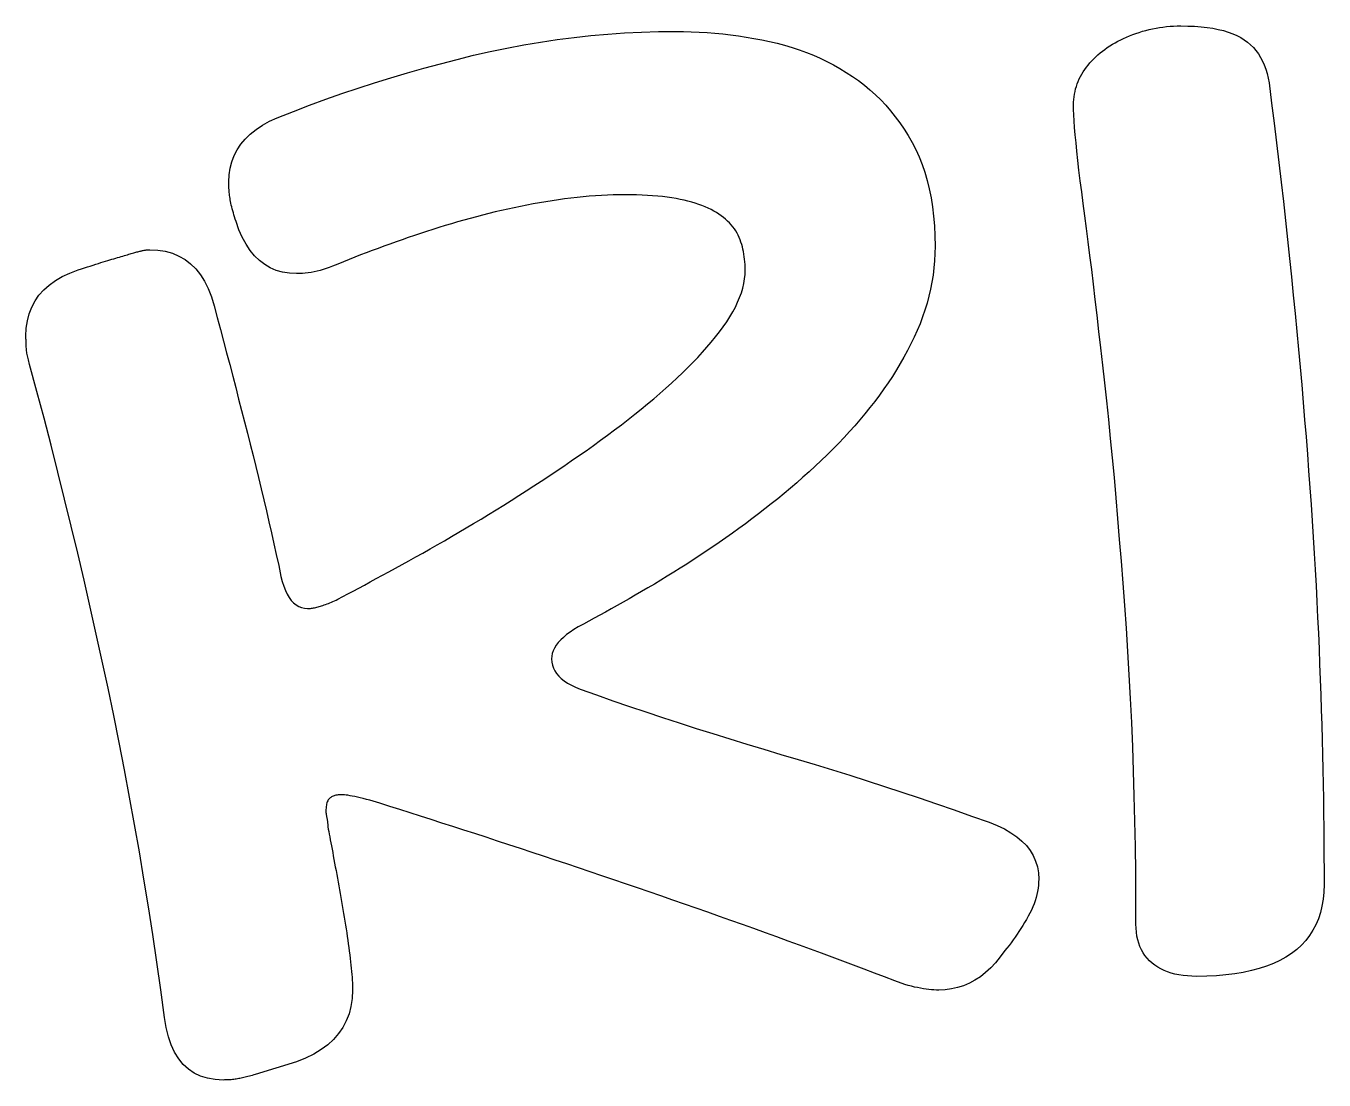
# Model space of a CAD drawing. Header units: millimetres. Extents: x 0 to 54.3, y 0.2 to 27.6.
# Drawn here: x 47.401 to 49.921, y 0.195 to 2.241 of the extents above; entities that cross this region are included whole.
import ezdxf

# ---------------------------------------------------------------- set-up
doc = ezdxf.new("R2010")
doc.units = ezdxf.units.MM

msp = doc.modelspace()

# ---------------------------------------------------------------- linework, layer by layer
for points in [[(47.9959, 1.7744), (47.9899, 1.7721), (47.984, 1.77), (47.9782, 1.7681), (47.9723, 1.7664), (47.9665, 1.765), (47.9607, 1.7637), (47.9549, 1.7626), (47.9492, 1.7617), (47.9434, 1.761), (47.9377, 1.7605), (47.9321, 1.7602), (47.9264, 1.7601), (47.9125, 1.7608), (47.8994, 1.7629), (47.887, 1.7665), (47.8754, 1.7714), (47.8645, 1.7777), (47.8543, 1.7855), (47.8449, 1.7946), (47.8362, 1.8052), (47.8283, 1.8172), (47.8211, 1.8306), (47.8146, 1.8454), (47.8089, 1.8616), (47.8075, 1.866), (47.8061, 1.8703), (47.8048, 1.8744), (47.8037, 1.8784), (47.8026, 1.8823), (47.8016, 1.8861), (47.8006, 1.8897), (47.7998, 1.8933), (47.7991, 1.8967), (47.7984, 1.8999), (47.7978, 1.9031), (47.7973, 1.9061), (47.7969, 1.9091), (47.7965, 1.9119), (47.7962, 1.9148), (47.7958, 1.9176), (47.7956, 1.9203), (47.7953, 1.923), (47.7951, 1.9257), (47.795, 1.9283), (47.7948, 1.9308), (47.7947, 1.9333), (47.7947, 1.9358), (47.7947, 1.9382), (47.7953, 1.9518), (47.7973, 1.9649), (47.8006, 1.9773), (47.8051, 1.9892), (47.811, 2.0005), (47.8183, 2.0112), (47.8268, 2.0213), (47.8366, 2.0307), (47.8477, 2.0396), (47.8602, 2.048), (47.874, 2.0557), (47.889, 2.0628), (47.9202, 2.0751), (47.9515, 2.0869), (47.9829, 2.0984), (48.0145, 2.1095), (48.0461, 2.1202), (48.0778, 2.1305), (48.1096, 2.1403), (48.1415, 2.1498), (48.1735, 2.1589), (48.2056, 2.1676), (48.2378, 2.176), (48.2701, 2.1839), (48.3024, 2.1913), (48.3348, 2.198), (48.3673, 2.2041), (48.3998, 2.2096), (48.4324, 2.2144), (48.465, 2.2186), (48.4977, 2.2221), (48.5304, 2.225), (48.5632, 2.2273), (48.596, 2.2289), (48.6289, 2.2298), (48.6618, 2.2302), (48.6772, 2.23), (48.6926, 2.2296), (48.7079, 2.2289), (48.7232, 2.228), (48.7385, 2.2268), (48.7537, 2.2253), (48.7689, 2.2235), (48.784, 2.2215), (48.7991, 2.2191), (48.8142, 2.2166), (48.8293, 2.2137), (48.8443, 2.2106), (48.8591, 2.2071), (48.8737, 2.2033), (48.8881, 2.199), (48.9021, 2.1944), (48.916, 2.1893), (48.9295, 2.1839), (48.9428, 2.178), (48.9559, 2.1718), (48.9686, 2.1652), (48.9811, 2.1582), (48.9934, 2.1507), (49.0054, 2.1429), (49.0171, 2.1347), (49.0284, 2.126), (49.0393, 2.1169), (49.0499, 2.1073), (49.0601, 2.0973), (49.07, 2.0868), (49.0794, 2.0759), (49.0885, 2.0646), (49.0972, 2.0528), (49.1056, 2.0405), (49.1135, 2.0279), (49.1211, 2.0147), (49.1283, 2.0011), (49.1347, 1.9869), (49.1406, 1.9721), (49.1459, 1.9568), (49.1505, 1.9408), (49.1545, 1.9244), (49.1579, 1.9073), (49.1607, 1.8897), (49.1629, 1.8715), (49.1644, 1.8527), (49.1653, 1.8334), (49.1657, 1.8135), (49.1654, 1.7993), (49.1647, 1.7852), (49.1635, 1.7712), (49.1618, 1.7573), (49.1596, 1.7435), (49.157, 1.7298), (49.1538, 1.7162), (49.1502, 1.7027), (49.1461, 1.6893), (49.1415, 1.676), (49.1365, 1.6628), (49.1309, 1.6497), (49.125, 1.6367), (49.1187, 1.6238), (49.1122, 1.611), (49.1053, 1.5983), (49.0981, 1.5857), (49.0906, 1.5732), (49.0829, 1.5607), (49.0747, 1.5484), (49.0663, 1.5362), (49.0576, 1.5241), (49.0486, 1.5121), (49.0392, 1.5002), (49.0296, 1.4883), (49.0198, 1.4766), (49.0097, 1.465), (48.9995, 1.4535), (48.989, 1.442), (48.9783, 1.4307), (48.9673, 1.4195), (48.9561, 1.4084), (48.9448, 1.3973), (48.9331, 1.3864), (48.9213, 1.3756), (48.9093, 1.3648), (48.8971, 1.3542), (48.8848, 1.3438), (48.8725, 1.3335), (48.8602, 1.3233), (48.8478, 1.3133), (48.8354, 1.3034), (48.8229, 1.2937), (48.8103, 1.2841), (48.7978, 1.2747), (48.7851, 1.2654), (48.7724, 1.2563), (48.7597, 1.2473), (48.7469, 1.2385), (48.7342, 1.2298), (48.7215, 1.2212), (48.7089, 1.2128), (48.6962, 1.2045), (48.6836, 1.1964), (48.671, 1.1883), (48.6584, 1.1805), (48.6459, 1.1727), (48.6333, 1.1651), (48.6208, 1.1576), (48.6084, 1.1503), (48.596, 1.1431), (48.5838, 1.1361), (48.5719, 1.1292), (48.5601, 1.1225), (48.5485, 1.1159), (48.5371, 1.1096), (48.526, 1.1033), (48.515, 1.0973), (48.5042, 1.0914), (48.4936, 1.0856), (48.4832, 1.08), (48.473, 1.0746), (48.4648, 1.0696), (48.4573, 1.0645), (48.4504, 1.0594), (48.4443, 1.0542), (48.439, 1.0491), (48.4343, 1.0439), (48.4304, 1.0387), (48.4271, 1.0335), (48.4246, 1.0282), (48.4228, 1.0229), (48.4218, 1.0176), (48.4214, 1.0123), (48.4218, 1.0062), (48.4229, 1.0003), (48.4248, 0.9946), (48.4275, 0.9891), (48.431, 0.9839), (48.4352, 0.9789), (48.4402, 0.9741), (48.4459, 0.9696), (48.4524, 0.9652), (48.4597, 0.9611), (48.4678, 0.9572), (48.4766, 0.9535), (48.5084, 0.9423), (48.5403, 0.9312), (48.5724, 0.9203), (48.6046, 0.9094), (48.6369, 0.8987), (48.6693, 0.8881), (48.7019, 0.8776), (48.7346, 0.8673), (48.7674, 0.8571), (48.8003, 0.847), (48.8334, 0.837), (48.8665, 0.8271), (48.8998, 0.8172), (48.9331, 0.8071), (48.9666, 0.7969), (49.0001, 0.7864), (49.0336, 0.7757), (49.0673, 0.7648), (49.101, 0.7537), (49.1348, 0.7424), (49.1687, 0.731), (49.2026, 0.7193), (49.2366, 0.7074), (49.2707, 0.6954), (49.2861, 0.6892), (49.3001, 0.6824), (49.3128, 0.6751), (49.3241, 0.6673), (49.3341, 0.6589), (49.3428, 0.65), (49.3502, 0.6405), (49.3562, 0.6305), (49.3608, 0.6199), (49.3642, 0.6088), (49.3662, 0.5972), (49.3669, 0.585), (49.3667, 0.579), (49.3663, 0.5731), (49.3656, 0.5671), (49.3646, 0.5611), (49.3633, 0.5551), (49.3617, 0.5491), (49.3599, 0.5431), (49.3578, 0.5371), (49.3553, 0.5311), (49.3526, 0.525), (49.3496, 0.5189), (49.3464, 0.5129), (49.3429, 0.5068), (49.3394, 0.5009), (49.3359, 0.495), (49.3322, 0.4892), (49.3285, 0.4835), (49.3248, 0.4779), (49.321, 0.4724), (49.3171, 0.467), (49.3132, 0.4616), (49.3092, 0.4564), (49.3051, 0.4512), (49.301, 0.4461), (49.2922, 0.4339), (49.2831, 0.4227), (49.2736, 0.4126), (49.2638, 0.4036), (49.2536, 0.3956), (49.2431, 0.3887), (49.2323, 0.3828), (49.221, 0.378), (49.2095, 0.3743), (49.1976, 0.3717), (49.1854, 0.3701), (49.1728, 0.3695), (49.1682, 0.3696), (49.1635, 0.3698), (49.1586, 0.3702), (49.1536, 0.3707), (49.1484, 0.3714), (49.143, 0.3722), (49.1374, 0.3732), (49.1316, 0.3743), (49.1257, 0.3755), (49.1196, 0.3769), (49.1133, 0.3785), (49.1069, 0.3802), (49.0875, 0.3877), (49.0678, 0.3951), (49.048, 0.4027), (49.0279, 0.4103), (49.0075, 0.4179), (48.9869, 0.4256), (48.9661, 0.4334), (48.9451, 0.4411), (48.9238, 0.449), (48.9023, 0.4569), (48.8805, 0.4648), (48.8585, 0.4728), (48.8364, 0.4808), (48.8142, 0.4888), (48.7919, 0.4968), (48.7695, 0.5047), (48.747, 0.5127), (48.7245, 0.5206), (48.7019, 0.5286), (48.6793, 0.5365), (48.6565, 0.5444), (48.6337, 0.5523), (48.6108, 0.5602), (48.5879, 0.5681), (48.5649, 0.5759), (48.542, 0.5837), (48.5192, 0.5914), (48.4964, 0.5991), (48.4737, 0.6068), (48.451, 0.6143), (48.4284, 0.6219), (48.4059, 0.6294), (48.3834, 0.6368), (48.361, 0.6442), (48.3386, 0.6516), (48.3163, 0.6589), (48.2942, 0.6661), (48.2724, 0.6732), (48.2508, 0.6802), (48.2295, 0.6871), (48.2085, 0.6938), (48.1877, 0.7005), (48.1672, 0.707), (48.147, 0.7135), (48.1271, 0.7198), (48.1074, 0.726), (48.088, 0.7321), (48.0689, 0.7381), (48.0622, 0.7398), (48.0559, 0.7414), (48.0501, 0.7428), (48.0445, 0.744), (48.0394, 0.7451), (48.0346, 0.7461), (48.0302, 0.7469), (48.0261, 0.7476), (48.0225, 0.7481), (48.0192, 0.7485), (48.0162, 0.7487), (48.0137, 0.7488), (48.0113, 0.7487), (48.0091, 0.7486), (48.0069, 0.7484), (48.0049, 0.7481), (48.0029, 0.7477), (48.001, 0.7472), (47.9992, 0.7467), (47.9974, 0.746), (47.9958, 0.7453), (47.9942, 0.7444), (47.9928, 0.7435), (47.9914, 0.7425), (47.9901, 0.7414), (47.989, 0.7401), (47.9879, 0.7386), (47.987, 0.7369), (47.9861, 0.735), (47.9854, 0.733), (47.9848, 0.7307), (47.9843, 0.7283), (47.9839, 0.7257), (47.9836, 0.7229), (47.9834, 0.7199), (47.9834, 0.7167), (47.9834, 0.7158), (47.9834, 0.7149), (47.9835, 0.7139), (47.9836, 0.7129), (47.9837, 0.7118), (47.9838, 0.7107), (47.984, 0.7096), (47.9842, 0.7084), (47.9844, 0.7072), (47.9846, 0.706), (47.9849, 0.7047), (47.9852, 0.7034), (47.9855, 0.702), (47.9857, 0.7007), (47.986, 0.6993), (47.9862, 0.6979), (47.9863, 0.6965), (47.9865, 0.6951), (47.9866, 0.6937), (47.9868, 0.6923), (47.9868, 0.6909), (47.9869, 0.6894), (47.9869, 0.6879), (47.987, 0.6865), (47.9879, 0.6819), (47.9888, 0.6771), (47.9898, 0.672), (47.9908, 0.6668), (47.9919, 0.6613), (47.993, 0.6555), (47.9941, 0.6495), (47.9953, 0.6433), (47.9965, 0.6369), (47.9977, 0.6302), (47.999, 0.6233), (48.0003, 0.6161), (48.0016, 0.6088), (48.003, 0.6015), (48.0043, 0.5942), (48.0056, 0.5868), (48.007, 0.5793), (48.0083, 0.5718), (48.0097, 0.5643), (48.011, 0.5568), (48.0123, 0.5492), (48.0137, 0.5416), (48.015, 0.5339), (48.0163, 0.5262), (48.0176, 0.5185), (48.0189, 0.5109), (48.0202, 0.5033), (48.0214, 0.4958), (48.0225, 0.4884), (48.0237, 0.481), (48.0248, 0.4737), (48.0258, 0.4665), (48.0268, 0.4593), (48.0278, 0.4521), (48.0288, 0.4451), (48.0297, 0.4381), (48.0305, 0.4312), (48.0313, 0.4246), (48.032, 0.4181), (48.0327, 0.4119), (48.0332, 0.4058), (48.0337, 0.4), (48.0341, 0.3944), (48.0344, 0.389), (48.0347, 0.3838), (48.0349, 0.3789), (48.035, 0.3741), (48.035, 0.3695), (48.0343, 0.3533), (48.032, 0.338), (48.0282, 0.3235), (48.023, 0.3098), (48.0162, 0.2969), (48.0079, 0.285), (47.9981, 0.2738), (47.9868, 0.2635), (47.9739, 0.254), (47.9596, 0.2454), (47.9438, 0.2376), (47.9264, 0.2306), (47.8463, 0.2057), (47.8434, 0.2048), (47.8405, 0.204), (47.8376, 0.2032), (47.8348, 0.2025), (47.8321, 0.2017), (47.8294, 0.201), (47.8267, 0.2004), (47.8241, 0.1998), (47.8216, 0.1992), (47.8191, 0.1987), (47.8166, 0.1982), (47.8142, 0.1977), (47.8119, 0.1973), (47.8094, 0.1969), (47.807, 0.1965), (47.8046, 0.1962), (47.8021, 0.1959), (47.7996, 0.1957), (47.797, 0.1955), (47.7945, 0.1953), (47.7919, 0.1952), (47.7893, 0.1951), (47.7866, 0.1951), (47.784, 0.195), (47.7682, 0.1959), (47.7536, 0.1984), (47.7401, 0.2026), (47.7278, 0.2085), (47.7166, 0.2161), (47.7065, 0.2253), (47.6976, 0.2362), (47.6898, 0.2488), (47.6832, 0.2631), (47.6776, 0.2791), (47.6733, 0.2968), (47.67, 0.3161), (47.6627, 0.3701), (47.6551, 0.4239), (47.6472, 0.4776), (47.6389, 0.5312), (47.6302, 0.5846), (47.6213, 0.6379), (47.612, 0.6911), (47.6024, 0.7442), (47.5924, 0.7972), (47.5821, 0.85), (47.5715, 0.9027), (47.5605, 0.9553), (47.5493, 1.0078), (47.5377, 1.0603), (47.526, 1.1128), (47.5139, 1.1652), (47.5016, 1.2176), (47.4891, 1.27), (47.4763, 1.3224), (47.4632, 1.3747), (47.4499, 1.427), (47.4363, 1.4793), (47.4224, 1.5316), (47.4083, 1.5838), (47.4074, 1.5868), (47.4066, 1.5896), (47.4059, 1.5925), (47.4052, 1.5952), (47.4046, 1.5979), (47.4041, 1.6005), (47.4036, 1.6031), (47.4031, 1.6056), (47.4028, 1.608), (47.4025, 1.6104), (47.4022, 1.6127), (47.4021, 1.615), (47.4019, 1.6172), (47.4018, 1.6194), (47.4017, 1.6215), (47.4016, 1.6236), (47.4015, 1.6257), (47.4014, 1.6277), (47.4013, 1.6297), (47.4013, 1.6316), (47.4012, 1.6335), (47.4012, 1.6354), (47.4012, 1.6372), (47.4012, 1.639), (47.4019, 1.6543), (47.404, 1.6688), (47.4075, 1.6824), (47.4124, 1.6952), (47.4188, 1.7072), (47.4265, 1.7183), (47.4357, 1.7285), (47.4463, 1.738), (47.4583, 1.7465), (47.4716, 1.7543), (47.4864, 1.7612), (47.5027, 1.7672), (47.5088, 1.7693), (47.5147, 1.7712), (47.5205, 1.7731), (47.5261, 1.7749), (47.5315, 1.7767), (47.5367, 1.7784), (47.5417, 1.78), (47.5466, 1.7815), (47.5512, 1.7829), (47.5557, 1.7843), (47.56, 1.7856), (47.5641, 1.7868), (47.568, 1.788), (47.5718, 1.7891), (47.5755, 1.7902), (47.5791, 1.7913), (47.5826, 1.7923), (47.5859, 1.7933), (47.5891, 1.7942), (47.5922, 1.7951), (47.5951, 1.796), (47.598, 1.7968), (47.6007, 1.7976), (47.6033, 1.7984), (47.6057, 1.7991), (47.6081, 1.7998), (47.6104, 1.8004), (47.6126, 1.8011), (47.6146, 1.8016), (47.6166, 1.8022), (47.6185, 1.8027), (47.6203, 1.8031), (47.6219, 1.8036), (47.6235, 1.804), (47.625, 1.8043), (47.6264, 1.8046), (47.6277, 1.8049), (47.629, 1.8052), (47.6304, 1.8054), (47.6316, 1.8056), (47.6329, 1.8058), (47.6342, 1.806), (47.6354, 1.8061), (47.6367, 1.8062), (47.6379, 1.8063), (47.6391, 1.8064), (47.6403, 1.8064), (47.6415, 1.8064), (47.6571, 1.8056), (47.6717, 1.8034), (47.6854, 1.7996), (47.6981, 1.7943), (47.7099, 1.7875), (47.7208, 1.7792), (47.7307, 1.7694), (47.7397, 1.7581), (47.7477, 1.7453), (47.7548, 1.731), (47.761, 1.7151), (47.7662, 1.6978), (47.7724, 1.6747), (47.7785, 1.6517), (47.7846, 1.6289), (47.7906, 1.6062), (47.7966, 1.5836), (47.8024, 1.5611), (47.8083, 1.5388), (47.814, 1.5166), (47.8198, 1.4945), (47.8254, 1.4725), (47.831, 1.4507), (47.8365, 1.4289), (47.8419, 1.4073), (47.8473, 1.3857), (47.8526, 1.3642), (47.8578, 1.3427), (47.8629, 1.3212), (47.8679, 1.2998), (47.8728, 1.2785), (47.8777, 1.2572), (47.8824, 1.236), (47.8871, 1.2148), (47.8917, 1.1936), (47.8961, 1.1725), (47.8987, 1.1626), (47.9015, 1.1535), (47.9047, 1.1453), (47.9082, 1.1379), (47.912, 1.1314), (47.9162, 1.1258), (47.9206, 1.121), (47.9254, 1.1171), (47.9305, 1.1141), (47.936, 1.112), (47.9417, 1.1107), (47.9478, 1.1102), (47.9496, 1.1103), (47.9514, 1.1103), (47.9533, 1.1105), (47.9553, 1.1107), (47.9573, 1.111), (47.9594, 1.1113), (47.9615, 1.1117), (47.9636, 1.1122), (47.9658, 1.1127), (47.9681, 1.1133), (47.9704, 1.114), (47.9727, 1.1147), (47.9751, 1.1154), (47.9776, 1.1163), (47.9802, 1.1172), (47.9828, 1.1181), (47.9855, 1.1192), (47.9883, 1.1202), (47.9911, 1.1214), (47.9941, 1.1226), (47.9971, 1.1239), (48.0002, 1.1252), (48.0033, 1.1266), (48.0065, 1.128), (48.0162, 1.1332), (48.0262, 1.1385), (48.0365, 1.1441), (48.0472, 1.1498), (48.0582, 1.1557), (48.0695, 1.1619), (48.0812, 1.1682), (48.0932, 1.1747), (48.1055, 1.1814), (48.1182, 1.1884), (48.1312, 1.1955), (48.1445, 1.2028), (48.1581, 1.2103), (48.1717, 1.2179), (48.1855, 1.2257), (48.1993, 1.2336), (48.2133, 1.2416), (48.2273, 1.2498), (48.2415, 1.2581), (48.2557, 1.2665), (48.2701, 1.2751), (48.2845, 1.2838), (48.299, 1.2926), (48.3137, 1.3016), (48.3284, 1.3107), (48.343, 1.3199), (48.3576, 1.3292), (48.3722, 1.3385), (48.3868, 1.348), (48.4014, 1.3575), (48.4159, 1.3671), (48.4304, 1.3768), (48.4449, 1.3866), (48.4593, 1.3965), (48.4738, 1.4064), (48.4882, 1.4165), (48.5024, 1.4266), (48.5165, 1.4366), (48.5302, 1.4467), (48.5438, 1.4568), (48.557, 1.4669), (48.5701, 1.477), (48.5829, 1.4871), (48.5954, 1.4972), (48.6077, 1.5073), (48.6197, 1.5174), (48.6315, 1.5275), (48.6431, 1.5375), (48.6543, 1.5476), (48.6652, 1.5577), (48.6757, 1.5677), (48.6859, 1.5777), (48.6957, 1.5877), (48.7052, 1.5976), (48.7143, 1.6076), (48.723, 1.6175), (48.7314, 1.6273), (48.7394, 1.6372), (48.7471, 1.647), (48.7544, 1.6568), (48.7612, 1.6666), (48.7674, 1.6762), (48.7731, 1.6858), (48.7781, 1.6952), (48.7825, 1.7046), (48.7864, 1.7138), (48.7897, 1.723), (48.7923, 1.732), (48.7944, 1.741), (48.7959, 1.7498), (48.7968, 1.7586), (48.7971, 1.7672), (48.797, 1.7725), (48.7968, 1.7778), (48.7965, 1.7829), (48.796, 1.788), (48.7954, 1.793), (48.7946, 1.7979), (48.7938, 1.8028), (48.7927, 1.8076), (48.7916, 1.8123), (48.7903, 1.8169), (48.7889, 1.8215), (48.7873, 1.826), (48.7855, 1.8304), (48.7836, 1.8347), (48.7813, 1.8389), (48.7789, 1.843), (48.7762, 1.847), (48.7733, 1.8509), (48.7701, 1.8547), (48.7667, 1.8584), (48.7631, 1.862), (48.7592, 1.8656), (48.7551, 1.869), (48.7508, 1.8723), (48.7462, 1.8755), (48.7414, 1.8786), (48.7363, 1.8815), (48.7309, 1.8843), (48.7253, 1.8871), (48.7194, 1.8896), (48.7133, 1.8921), (48.7069, 1.8944), (48.7002, 1.8967), (48.6933, 1.8987), (48.6861, 1.9007), (48.6787, 1.9025), (48.6709, 1.9043), (48.6629, 1.9058), (48.6545, 1.9072), (48.6457, 1.9085), (48.6367, 1.9096), (48.6273, 1.9106), (48.6175, 1.9114), (48.6075, 1.912), (48.5971, 1.9126), (48.5863, 1.9129), (48.5752, 1.9132), (48.5638, 1.9132), (48.5525, 1.9132), (48.5411, 1.9129), (48.5296, 1.9125), (48.518, 1.9119), (48.5064, 1.9112), (48.4946, 1.9103), (48.4828, 1.9093), (48.4709, 1.9081), (48.4588, 1.9067), (48.4467, 1.9052), (48.4346, 1.9035), (48.4223, 1.9017), (48.41, 1.8997), (48.3977, 1.8976), (48.3854, 1.8954), (48.3731, 1.8931), (48.3609, 1.8906), (48.3486, 1.8881), (48.3364, 1.8854), (48.3242, 1.8827), (48.312, 1.8798), (48.2998, 1.8768), (48.2876, 1.8737), (48.2754, 1.8705), (48.2632, 1.8672), (48.2511, 1.8638), (48.239, 1.8604), (48.2269, 1.8568), (48.2149, 1.8533), (48.2028, 1.8496), (48.1908, 1.8458), (48.1789, 1.842), (48.1669, 1.8381), (48.155, 1.8341), (48.1431, 1.8301), (48.1312, 1.826), (48.1194, 1.8218), (48.1076, 1.8176), (48.096, 1.8134), (48.0845, 1.8092), (48.0731, 1.8049), (48.0617, 1.8006), (48.0505, 1.7963), (48.0394, 1.792), (48.0284, 1.7876), (48.0174, 1.7832), (48.0066, 1.7788), (47.9959, 1.7744)], [(49.4345, 2.0877), (49.4346, 2.093), (49.435, 2.0983), (49.4355, 2.1035), (49.4363, 2.1086), (49.4373, 2.1137), (49.4385, 2.1187), (49.44, 2.1236), (49.4416, 2.1285), (49.4435, 2.1333), (49.4456, 2.138), (49.448, 2.1427), (49.4505, 2.1474), (49.4533, 2.1519), (49.4562, 2.1564), (49.4593, 2.1607), (49.4626, 2.165), (49.4661, 2.1691), (49.4697, 2.1732), (49.4735, 2.1771), (49.4774, 2.181), (49.4816, 2.1848), (49.4859, 2.1884), (49.4904, 2.192), (49.495, 2.1954), (49.4999, 2.1988), (49.5048, 2.202), (49.5099, 2.2052), (49.5151, 2.2082), (49.5205, 2.2111), (49.526, 2.2139), (49.5316, 2.2166), (49.5374, 2.2192), (49.5433, 2.2217), (49.5493, 2.224), (49.5555, 2.2263), (49.5618, 2.2284), (49.5682, 2.2304), (49.5747, 2.2322), (49.5812, 2.2338), (49.5878, 2.2353), (49.5945, 2.2366), (49.6012, 2.2377), (49.608, 2.2387), (49.6148, 2.2395), (49.6217, 2.2401), (49.6287, 2.2405), (49.6357, 2.2408), (49.6428, 2.2408), (49.6565, 2.2407), (49.6695, 2.2401), (49.6819, 2.2392), (49.6937, 2.2379), (49.7048, 2.2362), (49.7154, 2.2342), (49.7253, 2.2318), (49.7346, 2.229), (49.7433, 2.2258), (49.7514, 2.2223), (49.7588, 2.2184), (49.7657, 2.2141), (49.772, 2.2095), (49.7779, 2.2044), (49.7834, 2.1989), (49.7884, 2.193), (49.7931, 2.1866), (49.7973, 2.1799), (49.8011, 2.1727), (49.8045, 2.1651), (49.8074, 2.1571), (49.81, 2.1486), (49.8121, 2.1397), (49.8138, 2.1305), (49.8187, 2.0912), (49.8236, 2.0522), (49.8283, 2.0137), (49.8329, 1.9755), (49.8373, 1.9376), (49.8416, 1.9001), (49.8457, 1.863), (49.8498, 1.8262), (49.8537, 1.7898), (49.8574, 1.7537), (49.861, 1.718), (49.8645, 1.6827), (49.8679, 1.6476), (49.8711, 1.6129), (49.8742, 1.5784), (49.8773, 1.5442), (49.8802, 1.5102), (49.883, 1.4766), (49.8857, 1.4432), (49.8882, 1.41), (49.8907, 1.3772), (49.8931, 1.3446), (49.8953, 1.3123), (49.8974, 1.2803), (49.8995, 1.2485), (49.9014, 1.2169), (49.9032, 1.1856), (49.905, 1.1544), (49.9066, 1.1235), (49.9081, 1.0929), (49.9096, 1.0624), (49.9109, 1.0322), (49.9121, 1.0022), (49.9133, 0.9724), (49.9143, 0.9428), (49.9152, 0.9135), (49.9161, 0.8843), (49.9169, 0.8553), (49.9176, 0.8265), (49.9182, 0.7978), (49.9188, 0.7693), (49.9193, 0.741), (49.9197, 0.7128), (49.92, 0.6848), (49.9203, 0.6569), (49.9204, 0.6292), (49.9206, 0.6017), (49.9206, 0.5743), (49.9202, 0.5598), (49.9188, 0.5458), (49.9166, 0.5326), (49.9136, 0.5199), (49.9096, 0.5078), (49.9048, 0.4964), (49.8991, 0.4856), (49.8925, 0.4754), (49.885, 0.4658), (49.8767, 0.4568), (49.8675, 0.4485), (49.8574, 0.4407), (49.8464, 0.4336), (49.8347, 0.4271), (49.8222, 0.4213), (49.8088, 0.416), (49.7947, 0.4114), (49.7797, 0.4074), (49.7639, 0.404), (49.7474, 0.4012), (49.73, 0.399), (49.7119, 0.3975), (49.6929, 0.3965), (49.6731, 0.3962), (49.6641, 0.3964), (49.6554, 0.397), (49.647, 0.3978), (49.639, 0.3991), (49.6313, 0.4007), (49.6239, 0.4027), (49.6169, 0.405), (49.6102, 0.4077), (49.6038, 0.4108), (49.5978, 0.4142), (49.5921, 0.4179), (49.5867, 0.4221), (49.5818, 0.4265), (49.5772, 0.4313), (49.5731, 0.4365), (49.5694, 0.4419), (49.5662, 0.4477), (49.5634, 0.4539), (49.561, 0.4604), (49.559, 0.4672), (49.5575, 0.4743), (49.5565, 0.4818), (49.5558, 0.4896), (49.5556, 0.4977), (49.5555, 0.5485), (49.5551, 0.5987), (49.5544, 0.6485), (49.5535, 0.6976), (49.5523, 0.7463), (49.5509, 0.7944), (49.5492, 0.842), (49.5473, 0.889), (49.5451, 0.9356), (49.5426, 0.9816), (49.5399, 1.027), (49.5369, 1.0719), (49.5337, 1.1162), (49.5305, 1.1596), (49.5273, 1.2022), (49.5239, 1.244), (49.5205, 1.2849), (49.5171, 1.325), (49.5136, 1.3643), (49.51, 1.4027), (49.5063, 1.4403), (49.5026, 1.4771), (49.4989, 1.5131), (49.495, 1.5482), (49.4912, 1.5825), (49.4875, 1.6158), (49.4838, 1.6481), (49.4801, 1.6795), (49.4765, 1.7099), (49.473, 1.7394), (49.4696, 1.7679), (49.4662, 1.7955), (49.4628, 1.8221), (49.4596, 1.8478), (49.4564, 1.8725), (49.4532, 1.8963), (49.4502, 1.919), (49.4475, 1.9405), (49.445, 1.9607), (49.4428, 1.9797), (49.4409, 1.9975), (49.4392, 2.0141), (49.4378, 2.0294), (49.4366, 2.0435), (49.4357, 2.0564), (49.435, 2.0681), (49.4346, 2.0785), (49.4345, 2.0877)]]:
    msp.add_lwpolyline(points, close=True)

doc.saveas('drawing.dxf')
